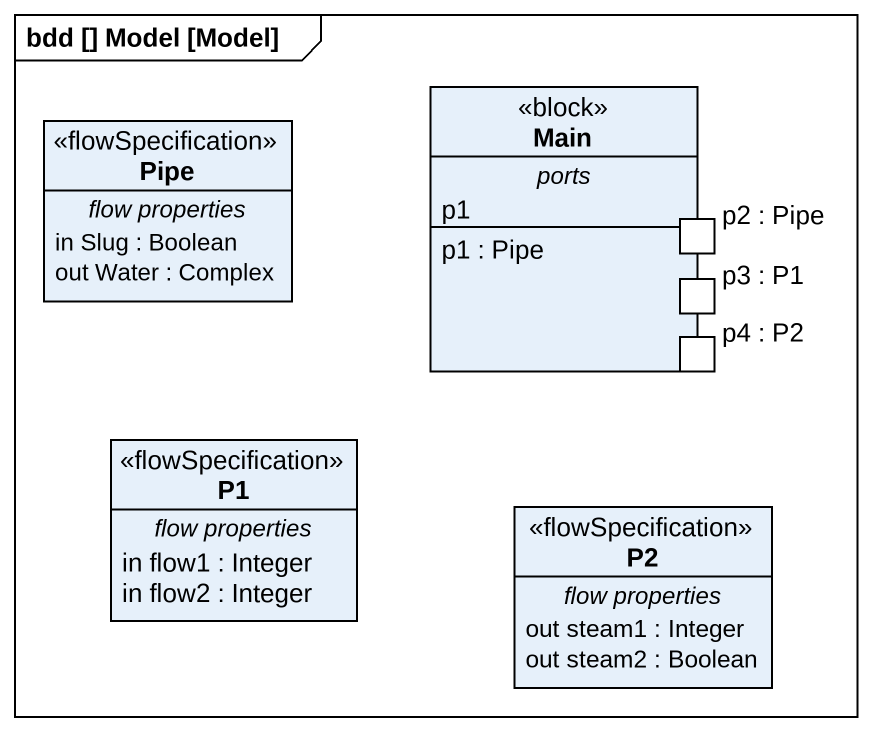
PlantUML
@startuml
mainframe bdd [] Model [Model]
hide circle
hide empty members
interface Pipe <<flowSpecification>> {
  -- flow properties --
  in Slug : Boolean
  out Water : Complex
}
class Main <<block>> {
  -- ports --
  p1
  --
  p1 : Pipe
  -- ports --
  p2 : Pipe
  p3 : P1
  p4 : P2
}
interface P1 <<flowSpecification>> {
  -- flow properties --
  in flow1 : Integer
  in flow2 : Integer
}
interface P2 <<flowSpecification>> {
  -- flow properties --
  out steam1 : Integer
  out steam2 : Boolean
}
@enduml
